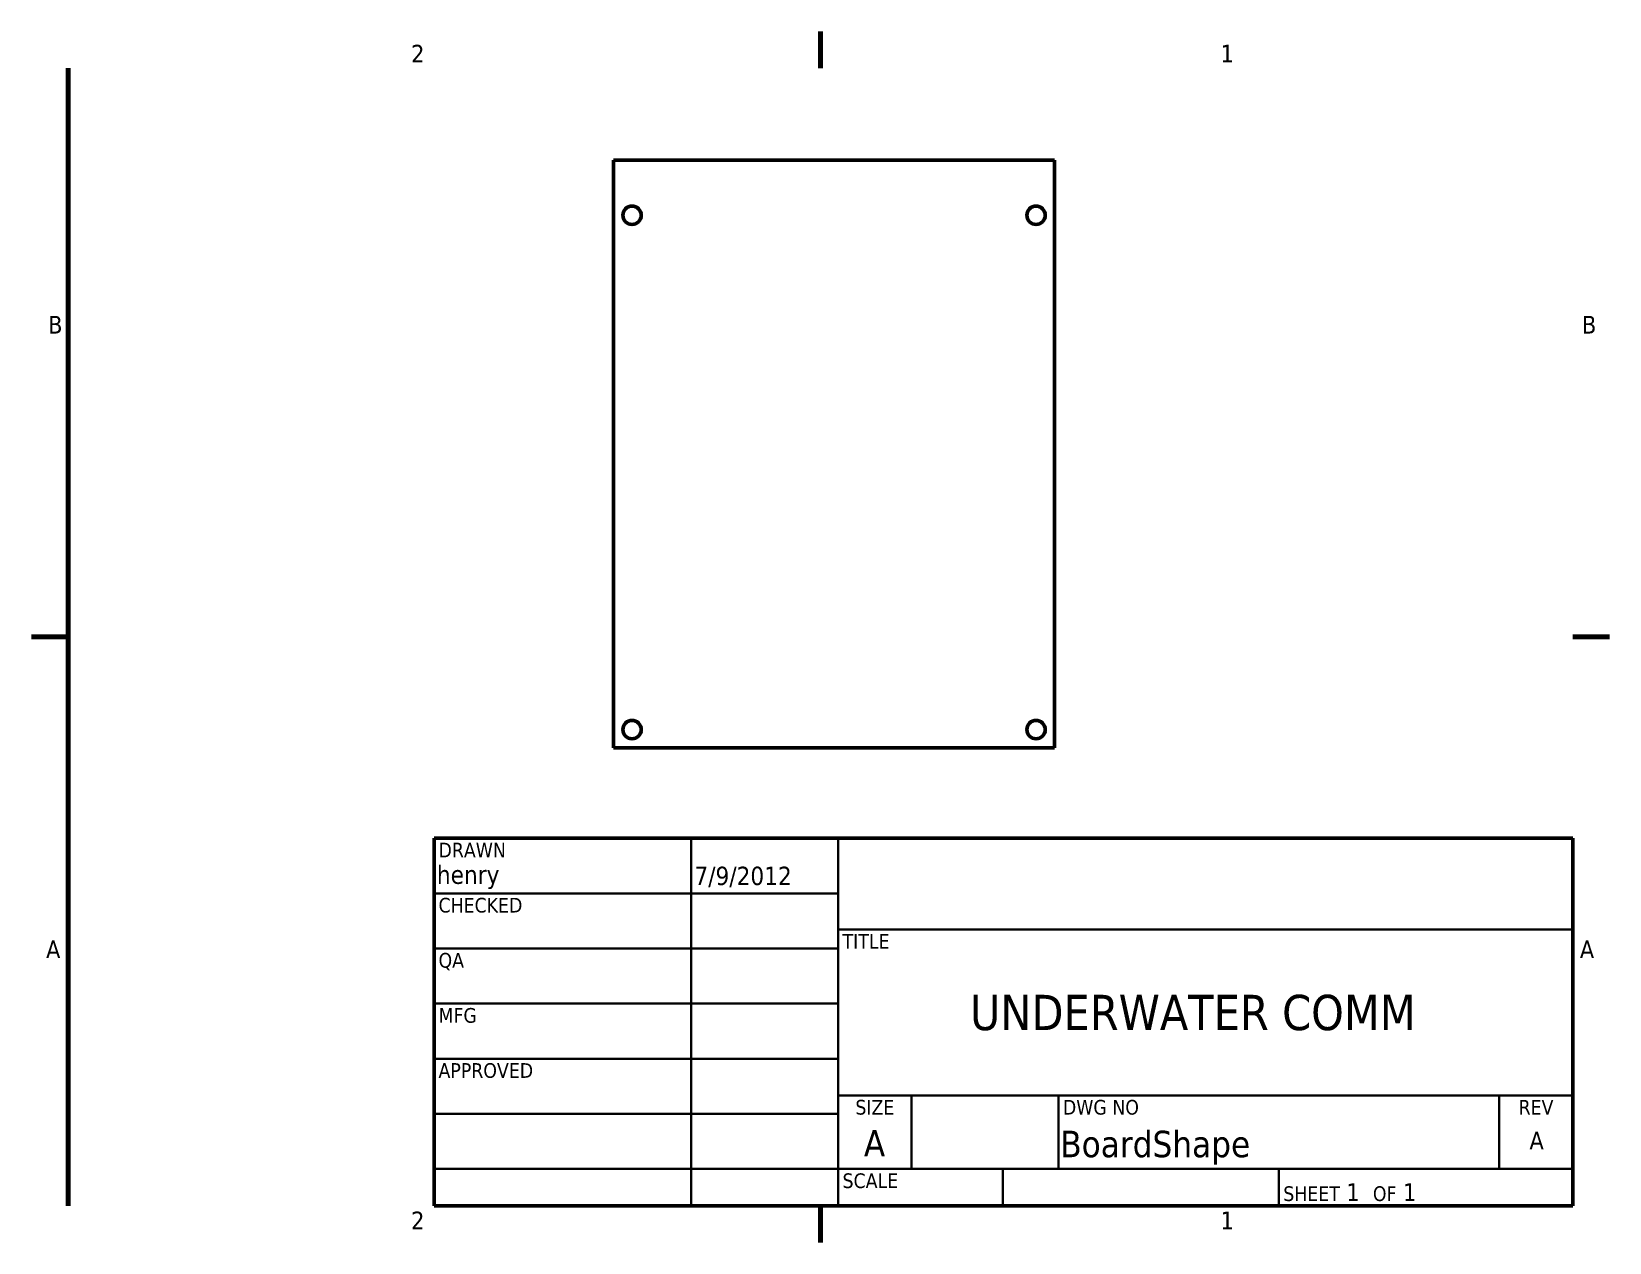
# Model space of a CAD drawing. Header units: inches. Extents: x 0.1 to 10.9, y 0.1 to 8.4.
import ezdxf
from ezdxf.enums import TextEntityAlignment as Align

# ---------------------------------------------------------------- set-up
doc = ezdxf.new("R2010")
doc.units = ezdxf.units.IN
doc.header["$MEASUREMENT"] = 0
for name, color, linetype, lineweight in [('Border (ANSI)', 7, 'Continuous', 70), ('Symbol (ANSI)', 7, 'Continuous', 25), ('Title (ANSI)', 7, 'Continuous', 50), ('Visible (ANSI)', 7, 'Continuous', 50)]:
    doc.layers.add(name, color=color, linetype=linetype, lineweight=lineweight)
doc.styles.add('Note Text (ANSI)', font='tahoma.ttf')
doc.styles.add('Text Style30', font='tahoma.ttf')
doc.styles.add('Text Style38', font='tahoma.ttf')
doc.styles.add('Text Style39', font='tahoma.ttf')

# ---------------------------------------------------------------- blocks, each defined once
blk = doc.blocks.new('Borders Default Border')
at = {"layer": 'Border (ANSI)', "flags": 128}
for points in [[(5.5, 8.37), (5.5, 8.12)], [(0.38, 0.38), (0.38, 8.12)], [(0.13, 4.25), (0.38, 4.25)], [(10.87, 4.25), (10.62, 4.25)], [(5.5, 0.13), (5.5, 0.38)]]:
    blk.add_lwpolyline(points, dxfattribs=at)
at = {"layer": 'Border (ANSI)', "char_height": 0.12, "attachment_point": 7, "style": 'Note Text (ANSI)'}
for s, insert in [('2', (2.714, 8.16)), ('1', (8.223, 8.16)), ('B', (0.243, 6.315)), ('B', (10.683, 6.315)), ('A', (0.229, 2.065)), ('A', (10.669, 2.065)), ('2', (2.714, 0.22))]:
    blk.add_mtext(s, dxfattribs=dict(at, insert=insert))
at = {"layer": 'Border (ANSI)', "insert": (8.223, 0.22), "char_height": 0.12, "attachment_point": 7, "line_spacing_factor": 1.875, "style": 'Note Text (ANSI)'}
blk.add_mtext('1', dxfattribs=at)
blk = doc.blocks.new('Title Blocks ANSI - Large')
at = {"layer": 'Title (ANSI)'}
for p, q in [((5, 7.45), (5, 4.95)), ((12.75, 7.45), (5, 7.45)), ((12.75, 4.95), (12.75, 7.45)), ((5, 4.95), (12.75, 4.95))]:
    blk.add_line(p, q, dxfattribs=at)
at = {"layer": 'Title (ANSI)', "lineweight": 35}
for p, q in [((6.75, 4.95), (6.75, 7.45)), ((7.75, 4.95), (7.75, 7.45)), ((5, 7.075), (7.75, 7.075)), ((7.75, 6.83), (12.75, 6.83)), ((5, 6.7), (7.75, 6.7)), ((5, 6.325), (7.75, 6.325)), ((5, 5.95), (7.75, 5.95)), ((12.75, 5.7), (7.75, 5.7)), ((8.25, 5.2), (8.25, 5.7)), ((9.25, 5.2), (9.25, 5.7)), ((12.25, 5.2), (12.25, 5.7)), ((5, 5.575), (7.75, 5.575)), ((7.75, 5.2), (5, 5.2)), ((12.75, 5.2), (7.75, 5.2)), ((8.87, 5.2), (8.87, 4.95)), ((10.75, 5.2), (10.75, 4.95))]:
    blk.add_line(p, q, dxfattribs=at)
at = {"layer": 'Title (ANSI)', "style": 'Text Style38'}
for s, p in [('DRAWN', (5.03, 7.42)), ('CHECKED', (5.03, 7.045)), ('TITLE', (7.78, 6.8)), ('QA', (5.03, 6.67)), ('MFG', (5.03, 6.295)), ('APPROVED', (5.03, 5.92)), ('DWG NO', (9.28, 5.67)), ('SCALE', (7.78, 5.17))]:
    blk.add_text(s, height=0.1, dxfattribs=at).set_placement(p, align=Align.TOP_LEFT)
for s, p in [('SIZE', (8, 5.67)), ('REV', (12.5, 5.67))]:
    blk.add_text(s, height=0.1, dxfattribs=at).set_placement(p, align=Align.TOP_CENTER)
at = {"layer": 'Title (ANSI)', "insert": (10.78, 4.98), "char_height": 0.12, "attachment_point": 7, "style": 'Note Text (ANSI)'}
blk.add_mtext('\\fTahoma|b0|i0;\\H0.1000;SHEET\\fTahoma|b0|i0;\\H0.1200; 1  \\fTahoma|b0|i0;\\H0.1000;OF\\fTahoma|b0|i0;\\H0.1200; 1 ', dxfattribs=at)
at = {"layer": 'Title (ANSI)'}
for tag, p, height, style in [('AUTHOR_001', (5.019, 7.14), 0.125, 'Text Style39'), ('CREATION_DATE_001', (6.772, 7.132), 0.125, 'Text Style39'), ('Sheet_Size_001', (7.925, 5.285), 0.18, 'Text Style30'), ('PART_NUMBER_001', (9.262, 5.28), 0.18, 'Text Style30')]:
    blk.add_attdef(tag, p, '', height=height, dxfattribs=dict(at, style=style))
at = {"layer": 'Title (ANSI)', "style": 'Text Style39'}
for tag, p in [('COMPANY', (10.25, 7.14)), ('REVISION_NUMBER', (12.5, 5.375))]:
    blk.add_attdef(tag, text='', height=0.125, dxfattribs=at).set_placement(p, align=Align.MIDDLE_CENTER)
for tag, p in [('CHECKED_BY', (5.03, 6.73)), ('CHECKED_DATE', (6.78, 6.73)), ('MFG_APPROVED_BY', (5.03, 5.98)), ('MFG_APPROVED_DATE', (6.78, 5.98)), ('ENG_APPROVED_BY', (5.03, 5.605)), ('ENG_APPROVAL_DATE', (6.78, 5.605))]:
    blk.add_attdef(tag, text='', height=0.125, dxfattribs=at).set_placement(p, align=Align.BOTTOM_LEFT)
at = {"layer": 'Title (ANSI)', "style": 'Text Style30'}
blk.add_attdef('TITLE', text='', height=0.18, dxfattribs=at).set_placement((7.78, 6.223), align=Align.MIDDLE_LEFT)

msp = doc.modelspace()

# ---------------------------------------------------------------- linework, layer by layer
at = {"layer": 'Visible (ANSI)'}
for p, q in [((4.092, 7.495), (4.092, 3.495)), ((7.092, 7.495), (4.092, 7.495)), ((7.092, 3.495), (7.092, 7.495)), ((4.092, 3.495), (7.092, 3.495))]:
    msp.add_line(p, q, dxfattribs=at)
for centre in [(4.217, 7.12), (6.967, 7.12), (4.217, 3.62), (6.967, 3.62)]:
    msp.add_circle(centre, 0.0625, dxfattribs=at)

# ---------------------------------------------------------------- block references
msp.add_blockref('Borders Default Border', (0, 0))
msp.add_blockref('Title Blocks ANSI - Large', (-2.13, -4.57)).add_auto_attribs({'AUTHOR_001': 'henry', 'CREATION_DATE_001': '7/9/2012', 'PART_NUMBER_001': 'BoardShape', 'Sheet_Size_001': 'A'})

# ---------------------------------------------------------------- texts
at = {"layer": 'Symbol (ANSI)', "insert": (6.517, 1.815), "char_height": 0.24, "width": 3.17251, "attachment_point": 1, "style": 'Note Text (ANSI)'}
msp.add_mtext('{\\fTahoma|b0|i0;\\H0.2400;UNDERWATER COMM}', dxfattribs=at)
at = {"layer": 'Symbol (ANSI)', "insert": (10.326, 0.884), "char_height": 0.12, "attachment_point": 1, "style": 'Note Text (ANSI)'}
msp.add_mtext('{A}', dxfattribs=at)

doc.saveas('drawing.dxf')
